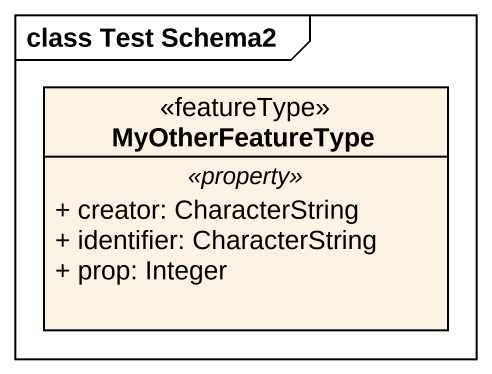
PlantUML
@startuml
mainframe class Test Schema2
hide circle
hide empty members
skinparam classAttributeIconSize 0
class MyOtherFeatureType <<featureType>> {
  .. <<property>> ..
  + creator: CharacterString
  + identifier: CharacterString
  + prop: Integer
}
@enduml
